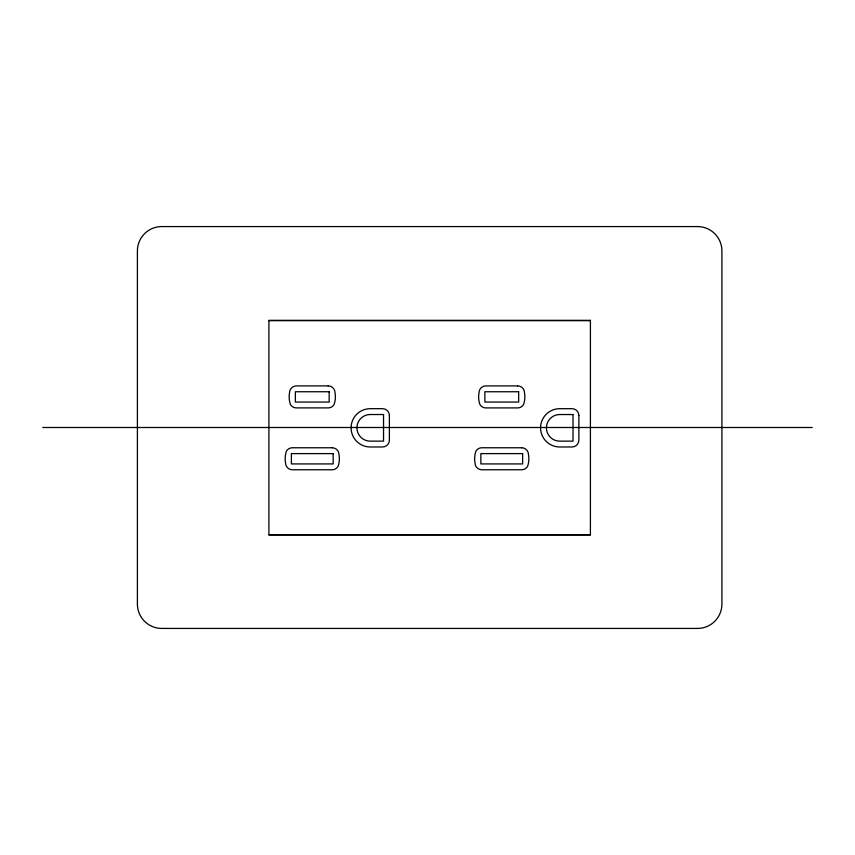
<?xml version="1.0" encoding="UTF-8"?>
<svg xmlns="http://www.w3.org/2000/svg" width="855" height="855" viewBox="0 0 855 855"><rect width="100%" height="100%" fill="white"/><g stroke="black" fill="none" stroke-linecap="round" stroke-linejoin="round"><path stroke-width="1.28" d="M268.919 320.678L590.41 320.678M42.75 427.5L812.25 427.5M268.919 534.664L590.41 534.664M383.542 414.525L383.542 441.137L370.236 441.137A13.306 13.306 0 0 1 356.93 427.831A13.306 13.306 0 0 1 370.236 414.525L383.542 414.525M389.388 415.498L389.388 440.165A6.819 6.819 0 0 1 382.57 446.983L370.236 446.983A19.152 19.152 0 0 1 351.084 427.831A19.152 19.152 0 0 1 370.236 408.679L382.57 408.679A6.819 6.819 0 0 1 389.388 415.498M573.021 414.536L573.021 441.137L559.715 441.137A13.306 13.306 0 0 1 546.409 427.831A13.306 13.306 0 0 1 559.715 414.536L573.021 414.536M578.867 415.509L578.867 440.165A6.819 6.819 0 0 1 572.048 446.983L559.715 446.983A19.152 19.152 0 0 1 540.563 427.831A19.152 19.152 0 0 1 559.715 408.69L572.048 408.69A6.819 6.819 0 0 1 578.867 415.509M697.562 226.575L161.755 226.575A24.357 24.357 0 0 0 137.399 250.921L137.399 604.079A24.357 24.357 0 0 0 161.755 628.425L697.562 628.425A24.357 24.357 0 0 0 721.919 604.079L721.919 250.921A24.357 24.357 0 0 0 697.562 226.575M590.41 320.336L268.919 320.336L268.919 534.995L590.41 534.995L590.41 320.336M328.192 385.894L296.343 385.894A6.819 6.819 0 0 0 289.524 392.712A22.818 22.818 0 0 0 290.444 404.49A6.819 6.819 0 0 0 296.343 407.899L328.192 407.899A6.819 6.819 0 0 0 334.102 404.49A22.818 22.818 0 0 0 335.01 392.712A6.819 6.819 0 0 0 328.192 385.894M517.67 385.904L485.832 385.904A6.819 6.819 0 0 0 479.014 392.723A22.818 22.818 0 0 0 479.922 404.501A6.819 6.819 0 0 0 485.832 407.91L517.67 407.91A6.819 6.819 0 0 0 523.581 404.501A22.818 22.818 0 0 0 524.5 392.723A6.819 6.819 0 0 0 517.67 385.904M329.164 391.74L295.37 391.74L295.37 402.064L329.164 402.064L329.164 391.74M518.654 391.75L484.86 391.75L484.86 402.064L518.654 402.064L518.654 391.75M332.189 447.764L292.357 447.764A6.819 6.819 0 0 0 286.446 451.173A22.818 22.818 0 0 0 285.538 462.95A6.819 6.819 0 0 0 292.357 469.769L332.189 469.769A6.819 6.819 0 0 0 338.088 466.36A22.818 22.818 0 0 0 339.007 454.582A6.819 6.819 0 0 0 332.189 447.764M521.668 447.764L481.835 447.764A6.819 6.819 0 0 0 475.925 451.173A22.818 22.818 0 0 0 475.017 462.95A6.819 6.819 0 0 0 481.835 469.769L521.668 469.769A6.819 6.819 0 0 0 527.578 466.36A22.818 22.818 0 0 0 528.486 454.582A6.819 6.819 0 0 0 521.668 447.764M333.161 453.61L291.384 453.61L291.384 463.923L333.161 463.923L333.161 453.61M522.64 453.61L480.863 453.61L480.863 463.923L522.64 463.923L522.64 453.61"/></g></svg>
